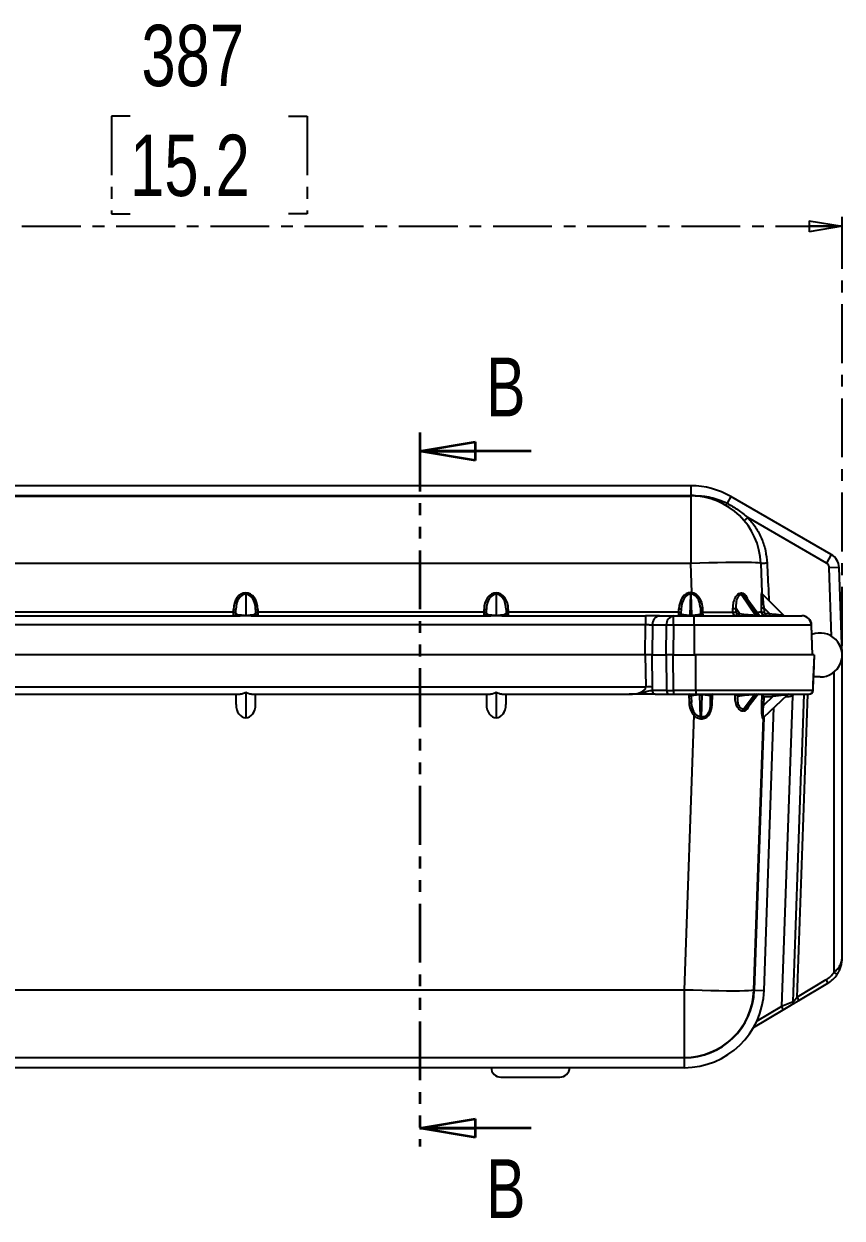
# Model space of a CAD drawing. Header units: millimetres. Extents: x 12 to 854, y 4 to 555.
# Drawn here: x 427.2 to 515.5, y 217.6 to 346.4 of the extents above; entities that cross this region are included whole.
import ezdxf

# ---------------------------------------------------------------- set-up
doc = ezdxf.new("R2010")
doc.units = ezdxf.units.MM
doc.linetypes.add('CENTER', pattern=[10.16, 6.35, -1.27, 1.27, -1.27])
doc.linetypes.add('PHANTOM', pattern=[12.7, 6.35, -1.27, 1.27, -1.27, 1.27, -1.27])
doc.layers.add('DEFAULT_1', color=7, linetype='CENTER')
doc.styles.add('SLDTEXTSTYLE2', font='TXT', dxfattribs={"width": 0.75})
doc.dimstyles.new('SLDDIMSTYLE0', dxfattribs={"dimtxt": 6.614583, "dimasz": 3.556, "dimexe": 0, "dimexo": 0.0625, "dimgap": 1.653646, "dimtad": 1, "dimdec": 0, "dimlfac": 3, "dimrnd": 1e-09, "dimzin": 12, "dimdsep": 46, "dimtxsty": 'SLDTEXTSTYLE2', "dimblk1": 'CLOSED', "dimblk2": 'CLOSED', "dimsah": 1, "dimcen": 0.09, "dimadec": 0, "dimazin": 3, "dimtfac": 1, "dimtdec": 0, "dimtofl": 0, "dimtmove": 0, "dimatfit": 3, "dimldrblk": 'CLOSED', "dimfxl": 1, "dimfrac": 2, "dimtolj": 1, "dimtzin": 12, "dimarcsym": 0})

# ---------------------------------------------------------------- blocks, each defined once
blk = doc.blocks.new('_Closed')
at = {"color": 0, "linetype": 'ByBlock', "lineweight": -2}
for p, q in [((-1, 0.166667), (0, 0)), ((-1, 0.166667), (-1, -0.166667)), ((0, 0), (-1, -0.166667)), ((0, 0), (-1, 0))]:
    blk.add_line(p, q, dxfattribs=at)
blk = doc.blocks.new('_D_2')
at = {"layer": 'DEFAULT_1'}
for p, q in [((438.68, 336.44), (436.67, 336.44)), ((436.67, 336.44), (436.67, 325.93)), ((455.78, 336.44), (457.79, 336.44)), ((457.79, 336.44), (457.79, 325.93)), ((436.67, 325.93), (438.68, 325.93)), ((457.79, 325.93), (455.78, 325.93)), ((386.38, 279.35), (386.38, 325.59)), ((386.38, 324.59), (515.47, 324.59)), ((515.47, 279.35), (515.47, 325.59))]:
    blk.add_line(p, q, dxfattribs=at)
at = {"layer": 'DEFAULT_1', "xscale": 3.556, "yscale": 3.556, "rotation": 180}
blk.add_blockref('_Closed', (386.38, 324.59), dxfattribs=at)
at = {"layer": 'DEFAULT_1', "xscale": 3.556, "yscale": 3.556}
blk.add_blockref('_Closed', (515.47, 324.59), dxfattribs=at)
at = {"layer": 'DEFAULT_1', "char_height": 6.615, "attachment_point": 1, "style": 'SLDTEXTSTYLE2'}
for s, insert in [('387', (439.9, 346.31)), ('15.2', (438.68, 334.46))]:
    blk.add_mtext(s, dxfattribs=dict(at, insert=insert))

msp = doc.modelspace()

# ---------------------------------------------------------------- linework, layer by layer
at = {"color": 7, "linetype": 'PHANTOM', "lineweight": 35}
msp.add_line((469.94, 302.33), (469.94, 225.33), dxfattribs=at)
at = {"color": 7, "linetype": 'Continuous', "lineweight": 35}
for p, q in [((481.94, 300.33), (469.94, 300.33)), ((481.94, 227.33), (469.94, 227.33))]:
    msp.add_line(p, q, dxfattribs=at)
at = {"color": 7, "linetype": 'Continuous', "lineweight": 25}
for p, q in [((487.56, 296.59), (414.75, 296.59)), ((488.62, 296.59), (487.56, 296.59)), ((499.16, 296.59), (488.62, 296.59)), ((499.16, 296.59), (499.16, 295.53)), ((499.16, 295.53), (403.15, 295.53)), ((403.15, 295.49), (499.16, 295.49)), ((499.16, 295.49), (499.16, 288.22)), ((503.48, 295.43), (503.06, 294.71)), ((514.3, 289.19), (503.48, 295.43)), ((513.77, 288.27), (505.29, 293.16)), ((514.3, 289.19), (513.77, 288.27)), ((499.16, 288.22), (403.15, 288.22)), ((499.27, 285.08), (499.16, 288.22)), ((506.69, 288.22), (506.8, 285.08)), ((515.14, 287.78), (514.08, 287.74)), ((514.34, 280.36), (514.08, 287.74)), ((515.47, 278.43), (515.14, 287.78)), ((451.15, 285.07), (451.15, 284.9)), ((451.15, 284.9), (451.15, 282.62)), ((478.16, 285.07), (478.16, 284.9)), ((478.16, 284.9), (478.16, 282.62)), ((499.13, 284.92), (499.05, 282.65)), ((499.13, 284.92), (499.13, 285.09)), ((499.13, 285.09), (499.18, 285.09)), ((499.18, 284.92), (499.13, 284.92)), ((499.18, 284.92), (499.18, 285.09)), ((499.26, 282.65), (499.18, 284.92)), ((504.63, 284.87), (506.14, 282.65)), ((506.29, 282.65), (504.67, 284.87)), ((506.87, 284.92), (509.14, 282.65)), ((500.19, 283.42), (500.21, 282.82)), ((500.4, 283.42), (500.42, 282.99)), ((504.4, 282.82), (504.03, 283.37)), ((506.48, 282.68), (505.08, 284.6)), ((506.79, 282.99), (506.78, 283.42)), ((507.03, 283.42), (507.05, 282.99)), ((507.62, 282.82), (507.03, 283.42)), ((424.77, 282.58), (450.53, 282.58)), ((425.46, 282.99), (449.84, 282.99)), ((449.84, 282.99), (449.84, 283.24)), ((449.84, 282.58), (449.84, 282.99)), ((450.1, 282.83), (450.1, 283.25)), ((451.15, 282.62), (451.15, 282.56)), ((451.78, 282.58), (477.54, 282.58)), ((452.21, 283.25), (452.21, 282.83)), ((452.47, 283.24), (452.47, 282.99)), ((452.47, 282.99), (452.47, 282.58)), ((452.47, 282.99), (476.85, 282.99)), ((476.85, 282.99), (476.85, 283.24)), ((476.85, 282.58), (476.85, 282.99)), ((477.1, 282.83), (477.1, 283.25)), ((478.16, 282.62), (478.16, 282.56)), ((478.79, 282.58), (494.28, 282.58)), ((479.22, 283.25), (479.22, 282.83)), ((479.47, 283.24), (479.47, 282.99)), ((479.47, 282.99), (479.47, 282.58)), ((479.47, 282.99), (497.86, 282.99)), ((495.78, 282.58), (497.27, 282.58)), ((497.27, 282.58), (499.5, 282.58)), ((497.27, 281.56), (497.27, 282.58)), ((497.85, 282.58), (497.86, 282.99)), ((497.86, 282.99), (497.87, 283.33)), ((498.11, 282.82), (498.13, 283.33)), ((499.05, 282.65), (499.05, 282.58)), ((499.05, 282.65), (499.26, 282.65)), ((499.26, 282.58), (499.26, 282.65)), ((499.5, 281.56), (499.5, 282.58)), ((504.15, 282.82), (504.4, 282.82)), ((506.14, 282.65), (506.29, 282.65)), ((507.22, 282.82), (507.22, 282.58)), ((507.22, 282.82), (507.62, 282.82)), ((507.62, 282.82), (507.62, 282.58)), ((509.1, 282.66), (509.14, 282.65)), ((494.28, 281.6), (408.03, 281.6)), ((494.23, 278.35), (494.28, 281.6)), ((495.03, 281.56), (494.98, 278.35)), ((496.52, 281.56), (495.03, 281.56)), ((496.48, 278.35), (496.52, 281.56)), ((497.27, 281.56), (497.23, 278.35)), ((499.5, 281.56), (497.27, 281.56)), ((499.5, 281.56), (499.5, 278.35)), ((512.29, 278.35), (512.17, 281.56)), ((494.24, 278.35), (407.9, 278.35)), ((494.24, 278.35), (494.29, 274.89)), ((494.98, 278.35), (494.24, 278.35)), ((495.03, 274.89), (494.98, 278.35)), ((494.98, 278.35), (496.48, 278.35)), ((496.48, 278.35), (496.54, 274.52)), ((497.23, 278.35), (496.48, 278.35)), ((497.28, 274.52), (497.23, 278.35)), ((497.23, 278.35), (499.68, 278.35)), ((499.68, 274.52), (499.68, 278.35)), ((515.47, 245.67), (515.47, 278.35)), ((513.1, 275.98), (512.39, 275.98)), ((514.59, 276.5), (514.59, 244.12)), ((494.29, 274.89), (407.83, 274.89)), ((496.54, 274.52), (495, 274.52)), ((499.68, 274.52), (497.28, 274.52)), ((497.28, 274.52), (497.28, 274.11)), ((424.75, 274.11), (450.55, 274.11)), ((450.1, 274.11), (450.1, 273)), ((451.16, 274.3), (451.16, 271.57)), ((451.76, 274.11), (477.56, 274.11)), ((452.21, 273), (452.21, 274.11)), ((477.11, 274.11), (477.11, 273)), ((478.16, 274.3), (478.16, 271.57)), ((478.77, 274.11), (492.51, 274.11)), ((479.22, 273), (479.22, 274.11)), ((495.3, 274.11), (496.84, 274.11)), ((496.84, 274.11), (497.28, 274.11)), ((497.28, 274.11), (499.68, 274.11)), ((498.93, 274.11), (498.96, 273.21)), ((499.19, 273.87), (499.21, 273.21)), ((500.13, 274.11), (500.13, 274.04)), ((500.13, 274.04), (500.34, 274.04)), ((500.21, 271.66), (500.13, 274.04)), ((500.34, 274.04), (500.26, 271.65)), ((500.34, 274.11), (500.34, 274.04)), ((501.26, 272.95), (501.29, 273.87)), ((501.44, 272.95), (501.48, 274.11)), ((504.82, 272.51), (505.98, 274.05)), ((506.14, 274.05), (504.89, 272.51)), ((505.29, 272.74), (506.32, 274.02)), ((505.98, 274.05), (506.14, 274.05)), ((506.81, 274.11), (506.77, 272.95)), ((507.01, 271.65), (509.58, 274.04)), ((507.01, 272.95), (507.05, 273.87)), ((508, 273.87), (507.01, 272.95)), ((507.05, 273.87), (508, 273.87)), ((508, 273.87), (508, 274.11)), ((510.1, 273.95), (508.93, 240.45)), ((499.46, 271.88), (498.42, 242.22)), ((507.05, 242.18), (508.12, 272.68)), ((505.95, 242.22), (506.98, 271.61)), ((498.42, 242.22), (403.89, 242.22)), ((498.42, 242.22), (498.42, 234.95)), ((505.99, 242.22), (507.05, 242.18)), ((513.73, 243.31), (510.61, 241.45)), ((510.8, 241.09), (513.92, 242.95)), ((510.2, 240.96), (508.93, 240.45)), ((505.9, 238.17), (509.12, 240.09)), ((509.12, 240.09), (510, 240.61)), ((403.89, 234.95), (498.42, 234.95)), ((498.42, 234.9), (403.89, 234.9)), ((498.42, 234.9), (498.42, 233.85)), ((403.89, 233.85), (498.42, 233.85)), ((478.67, 232.83), (485.02, 232.83))]:
    msp.add_line(p, q, dxfattribs=at)
at = {"color": 8, "linetype": 'Continuous', "lineweight": 25}
for p, q in [((512.32, 274.52), (512.31, 274.52)), ((510.1, 273.95), (510.3, 274.11)), ((507.02, 271.66), (505.99, 242.22)), ((508.93, 240.45), (506.26, 238.86))]:
    msp.add_line(p, q, dxfattribs=at)
at = {"color": 7, "linetype": 'Continuous', "lineweight": 25, "flags": 128}
for points in [[(506.69, 288.22), (506.62, 288.25), (506.43, 288.28), (506.11, 288.3), (505.68, 288.31), (505.13, 288.32), (504.48, 288.33), (503.74, 288.32), (502.92, 288.31), (502.04, 288.3), (501.11, 288.28), (500.14, 288.25), (499.16, 288.22)], [(512.27, 278.35), (512.19, 280.46), (512.15, 281.56)], [(512.46, 278.35), (512.38, 276.23), (512.32, 274.86), (512.31, 274.52)], [(512.33, 274.52), (512.36, 275.2), (512.48, 278.35)], [(499.68, 274.52), (499.68, 274.44), (499.68, 274.36), (499.68, 274.29), (499.68, 274.23), (499.68, 274.18), (499.68, 274.14), (499.68, 274.12), (499.68, 274.11)], [(505.95, 242.22), (505.89, 242.19), (505.69, 242.16), (505.38, 242.14), (504.94, 242.12), (504.39, 242.11), (503.74, 242.11), (503, 242.11), (502.18, 242.12), (501.3, 242.14), (500.37, 242.16), (499.4, 242.19), (498.42, 242.22)]]:
    msp.add_lwpolyline(points, dxfattribs=at)
at = {"color": 8, "linetype": 'Continuous', "lineweight": 25, "flags": 128}
msp.add_lwpolyline([(512.17, 281.56), (512.17, 281.56), (512.15, 281.56)], dxfattribs=at)
at = {"color": 7, "linetype": 'Continuous', "lineweight": 25}
for centre, radius, start, end in [((499.16, 287.96), 8.64, 60, 90), ((499.16, 287.96), 7.58, 86.317, 90), ((499.16, 287.96), 7.54, 2, 90), ((513.45, 287.72), 1.69, 2, 60), ((513.45, 287.72), 0.635, 2, 60), ((445.36, 290.42), 54.17, 354.1713, 354.3527), ((504.89, 285.04), 0.311, 180.8547, 213.5564), ((504.92, 285.04), 0.31, 181.2102, 214.0112), ((507.05, 285.1), 0.254, 182, 225), ((507.05, 285.09), 0.252, 182.0218, 225.4053), ((500.3, 284.89), 1.48, 265.4762, 273.9045), ((503.82, 287.28), 3.91, 268.2165, 273.0081), ((506.89, 285.88), 2.46, 267.3436, 273.1928), ((449.9, 285.07), 1.83, 268.0109, 275.9867), ((449.9, 284.81), 1.83, 268.0109, 275.9867), ((449.84, 282.83), 0.254, 270, 0), ((450.52, 282.72), 0.146, 275.4431, 337.2196), ((451.79, 282.72), 0.146, 202.7804, 264.5569), ((452.4, 285.07), 1.83, 264.0133, 271.9891), ((452.4, 284.81), 1.83, 264.0133, 271.9891), ((452.47, 282.83), 0.254, 180, 270), ((476.91, 285.07), 1.83, 268.0109, 275.9867), ((476.91, 284.81), 1.83, 268.0109, 275.9867), ((476.85, 282.83), 0.254, 270, 0), ((477.53, 282.72), 0.146, 275.4431, 337.2196), ((478.8, 282.72), 0.146, 202.7804, 264.5569), ((479.41, 285.07), 1.83, 264.0133, 271.9891), ((479.41, 284.81), 1.83, 264.0133, 271.9891), ((479.47, 282.83), 0.254, 180, 270), ((497.45, 281.66), 0.932, 101.0281, 186.5465), ((497.85, 282.83), 0.254, 270, 358), ((497.99, 284.81), 1.83, 266.0129, 273.9871), ((498, 285.16), 1.83, 266.0129, 273.9871), ((500.32, 284.46), 1.48, 265.4762, 273.9045), ((500.46, 282.83), 0.254, 182, 270), ((503.83, 286.89), 3.91, 268.2215, 273.0032), ((503.92, 282.8), 0.224, 281.0281, 6.5465), ((504.18, 282.8), 0.224, 281.0281, 6.5465), ((506.27, 282.74), 0.159, 212.0747, 267.2029), ((506.42, 282.74), 0.159, 212.0747, 267.2029), ((506.69, 282.83), 0.254, 211.1217, 270), ((506.91, 285.44), 2.46, 267.3436, 273.1928), ((509.28, 282.82), 0.238, 222.3804, 269.7466), ((509.32, 282.83), 0.254, 225, 244.7809), ((511.12, 281.52), 1.06, 2.178, 90), ((511.1, 281.53), 1.05, 1.3711, 89.4143), ((496.9, 258.83), 22.73, 89.0572, 90.9428), ((513.1, 278.35), 2.37, 270, 112.1298), ((494.66, 252.17), 22.73, 89.0572, 90.9428), ((495.37, 274.48), 0.373, 173.4535, 258.9719), ((496.91, 274.48), 0.373, 173.4535, 258.9719), ((511.89, 274.53), 0.419, 270.592, 358.6355), ((511.91, 274.54), 0.423, 269.9922, 357.4079), ((498.93, 273.86), 0.254, 2, 90), ((499.08, 271.39), 1.83, 86.0129, 93.9871), ((501.54, 273.86), 0.254, 90, 178), ((506.11, 273.96), 0.155, 92.3856, 144.8228), ((506.26, 273.96), 0.155, 92.3856, 144.8228), ((506.52, 273.86), 0.254, 90, 145.7536), ((509.75, 273.86), 0.254, 90, 133), ((503.55, 267.53), 5.97, 131.2454, 133.2548), ((501.36, 271.75), 1.21, 86.1472, 95.0625), ((505.07, 272.33), 0.305, 144.2365, 179.4795), ((505.14, 272.32), 0.305, 143.4189, 178.8598), ((506.87, 269.94), 3.01, 87.2042, 91.8669), ((501.98, 271.31), 1.8, 169.0525, 174.7162), ((501.93, 271.31), 1.7, 168.4023, 174.4007), ((507.18, 271.47), 0.25, 133.0561, 178.5008), ((507.19, 271.47), 0.25, 133.0497, 178.4341), ((512.32, 245.67), 2.75, 300.8012, 325.5932), ((512.29, 245.67), 3.18, 300.8012, 325.5932), ((512.76, 241.28), 3.38, 50.3858, 57.26), ((498.42, 242.48), 7.54, 270, 358), ((498.42, 242.48), 7.58, 270, 358), ((498.42, 242.48), 8.64, 270, 358), ((511.82, 242.06), 2.29, 22.98, 33.333), ((509.79, 240.96), 0.407, 301.1423, 0.1368), ((508.7, 240.2), 2.29, 22.98, 33.333), ((506.98, 239.17), 2.33, 23.1393, 33.2786), ((478.67, 233.89), 1.06, 182.2924, 270), ((485.02, 233.89), 1.06, 270, 357.7076)]:
    msp.add_arc(centre, radius, start, end, dxfattribs=at)
at = {"color": 8, "linetype": 'Continuous', "lineweight": 25}
for centre, radius, start, end in [((509.66, 274.92), 1.06, 256.2631, 294.1996), ((513.72, 275.59), 3.98, 201.7717, 204.2978)]:
    msp.add_arc(centre, radius, start, end, dxfattribs=at)
at = {"color": 7, "linetype": 'Continuous', "lineweight": 25}
for centre, major_axis, ratio, start_param, end_param in [((451.15, 283.24), (0, 1.83), 0.715942, 0, 1.570796), ((451.15, 283.25), (0, 1.65), 0.643288, 0, 1.570796), ((451.15, 283.24), (0, 1.83), 0.715942, 4.712389, 6.283185), ((451.15, 283.25), (0, 1.65), 0.643288, 4.712389, 6.283185), ((478.16, 283.24), (0, 1.83), 0.715942, 0, 1.570796), ((478.16, 283.25), (0, 1.65), 0.643288, 0, 1.570796), ((478.16, 283.24), (0, 1.83), 0.715942, 4.712389, 6.283185), ((478.16, 283.25), (0, 1.65), 0.643288, 4.712389, 6.283185), ((499.1, 283.29), (0.06, 1.8), 0.682205, 0.023068, 1.569184), ((499.1, 283.3), (0.06, 1.62), 0.601027, 0.023181, 1.569297), ((499.22, 283.29), (-0.06, 1.8), 0.682205, 6.192544, 6.260118), ((499.22, 283.3), (-0.06, 1.62), 0.601027, 6.19243, 6.260004), ((498.97, 293.25), (-7.11, 7.71), 0.397652, 2.786585, 2.79381), ((498.85, 293.07), (-7.39, 7.66), 0.398934, 2.770228, 2.777453), ((507.11, 283.3), (-0.24, 1.62), 0.002277, 6.212533, 6.280107), ((498.03, 320.16), (-2.46, 223.06), 0.023915, 4.544651, 4.546404), ((498.21, 320.16), (-2.28, 223.06), 0.02472, 4.544718, 4.546471), ((451.15, 282.83), (1.06, 0), 0.177468, 3.141593, 4.217523), ((451.15, 282.83), (1.06, 0), 0.177468, 5.207255, 6.283185), ((478.16, 282.83), (1.06, 0), 0.177468, 3.141593, 4.217523), ((478.16, 282.83), (1.06, 0), 0.177468, 5.207255, 6.283185), ((499.08, 282.83), (0.975, 0.01), 0.184037, 3.133205, 4.679321), ((499.23, 282.83), (0.975, -0.01), 0.184037, 4.745457, 6.291573), ((499.33, 283), (7.54, -0.01), 0.001957, 4.857274, 5.33105), ((505.06, 282.83), (1.28, -0.15), 0.077195, 4.180138, 5.726254), ((507.58, 282.83), (1.56, -0.18), 0.002487, 4.740204, 6.073462), ((492.42, 274.92), (1.86, -0.05), 0.430528, 4.772979, 6.308868), ((493.17, 274.95), (1.37, -1.33), 0.951819, 0.563294, 0.762835), ((497.29, 274.54), (1.06, 0.01), 0.013957, 3.927112, 4.712005), ((500.18, 273.25), (-0.06, 1.73), 0.707336, 1.57246, 2.461148), ((500.16, 273.86), (0.975, -0.01), 0.190351, 1.60502, 3.150289), ((500.18, 273.24), (-0.05, 1.55), 0.628209, 1.572334, 2.461022), ((500.31, 273.86), (0.975, 0.01), 0.190351, 6.274489, 7.819758), ((504.83, 273.86), (1.34, 0.16), 0.073517, 0.528833, 2.048525), ((507.05, 273.86), (-0.245, 0.254), 0.017444, 4.730451, 6.038591), ((507.95, 273.86), (1.63, 0.19), 0.002196, 6.280216, 7.825486), ((451.16, 273), (0, 1.43), 0.739948, 1.570796, 3.141593), ((451.16, 273), (0, 1.43), 0.739948, 3.141593, 4.712389), ((478.16, 273), (0, 1.43), 0.739948, 1.570796, 3.141593), ((478.16, 273), (0, 1.43), 0.739948, 3.141593, 4.712389), ((499.21, 264.92), (7.23, 6.82), 0.399579, 0.39367, 0.407316), ((499.08, 265.11), (7.51, 6.76), 0.398934, 0.410214, 0.423861), ((499.17, 263.99), (5.65, 5.19), 0.963336, 0.704746, 0.71072), ((499.17, 264.18), (7.3, 2.88), 0.950166, 1.072749, 1.078723), ((499.17, 263.99), (7.8, 7.52), 0.000568, 0.098482, 0.104456)]:
    msp.add_ellipse(centre, major_axis=major_axis, ratio=ratio, start_param=start_param, end_param=end_param, dxfattribs=at)
at = {"color": 8, "linetype": 'Continuous', "lineweight": 25}
for centre, major_axis, ratio, start_param, end_param in [((499.33, 283), (7.54, -0.01), 0.001957, 5.878806, 6.139663), ((505.17, 282.83), (1.32, -0.16), 0.067704, 5.738623, 6.335166), ((504.94, 273.86), (1.38, 0.17), 0.064882, 6.22902, 6.800266), ((517.89, 499.24), (33.9, 972.86), 0.00139, 4.443734, 4.478911), ((517.87, 499.24), (33.88, 972.86), 0.001824, 4.444273, 4.478928)]:
    msp.add_ellipse(centre, major_axis=major_axis, ratio=ratio, start_param=start_param, end_param=end_param, dxfattribs=at)
at = {"color": 7, "linetype": 'Continuous', "lineweight": 25}
for points, knots in [([(499.64, 295.52), (499.92, 295.51), (500.48, 295.51), (501.33, 295.36), (502.21, 295.11), (502.77, 294.85), (503.06, 294.71)], [0, 0, 0, 0, 0.230192, 0.47358, 0.730185, 1, 1, 1, 1]), ([(499.64, 295.52), (499.64, 295.51), (499.64, 295.5), (499.64, 295.49), (499.64, 295.49), (499.64, 295.48), (499.64, 295.48), (499.64, 295.48), (499.64, 295.48)], [0, 0, 0, 0, 0.239467, 0.368371, 0.500008, 0.631644, 0.760545, 1, 1, 1, 1]), ([(503.06, 294.71), (503.04, 294.68), (503, 294.62), (502.96, 294.54), (502.93, 294.49), (502.93, 294.48), (502.93, 294.48)], [0, 0, 0, 0, 0.242629, 0.5, 0.757371, 1, 1, 1, 1]), ([(503.06, 294.71), (503.45, 294.49), (504.25, 294.04), (504.94, 293.45), (505.29, 293.16)], [0, 0, 0, 0, 0.499715, 1, 1, 1, 1]), ([(505.29, 293.16), (505.25, 293.12), (505.17, 293.06), (505.08, 292.98), (505.02, 292.93), (504.97, 292.88), (504.92, 292.84), (504.91, 292.84), (504.9, 292.83)], [0, 0, 0, 0, 0.239454, 0.368357, 0.499996, 0.631636, 0.760541, 1, 1, 1, 1]), ([(505.29, 293.16), (505.59, 292.82), (506.18, 292.13), (506.81, 290.92), (507.25, 289.61), (507.33, 288.7), (507.37, 288.24)], [0, 0, 0, 0, 0.247968, 0.497642, 0.74851, 1, 1, 1, 1]), ([(507.37, 288.24), (507.28, 288.24), (507.15, 288.23), (506.99, 288.23), (506.88, 288.23), (506.8, 288.22), (506.71, 288.22), (506.7, 288.22), (506.69, 288.22)], [0, 0, 0, 0, 0.239457, 0.368361, 0.5, 0.631639, 0.760543, 1, 1, 1, 1]), ([(500.19, 283.42), (500.16, 283.66), (500.12, 284.05), (499.88, 284.51), (499.63, 284.78), (499.41, 284.89), (499.28, 284.91), (499.25, 284.91)], [0, 0, 0, 0, 0.380409, 0.620303, 0.80375, 0.949748, 1, 1, 1, 1]), ([(499.27, 285.08), (499.31, 285.08), (499.45, 285.06), (499.72, 284.94), (500.03, 284.64), (500.32, 284.13), (500.37, 283.69), (500.4, 283.42)], [0, 0, 0, 0, 0.053366, 0.206479, 0.393722, 0.631681, 1, 1, 1, 1]), ([(503.7, 283.37), (503.71, 283.55), (503.72, 283.93), (503.88, 284.44), (504.1, 284.8), (504.34, 285), (504.5, 285.02), (504.58, 285.04)], [0, 0, 0, 0, 0.241031, 0.510846, 0.708401, 0.854443, 1, 1, 1, 1]), ([(504.63, 284.87), (504.56, 284.86), (504.43, 284.84), (504.25, 284.65), (504.09, 284.33), (504.01, 283.88), (504.02, 283.53), (504.03, 283.37)], [0, 0, 0, 0, 0.137309, 0.278045, 0.474022, 0.749508, 1, 1, 1, 1]), ([(506.78, 283.42), (506.78, 283.52), (506.77, 283.85), (506.77, 284.34), (506.78, 284.76), (506.8, 285.01), (506.8, 285.06), (506.8, 285.08)], [0, 0, 0, 0, 0.146337, 0.455452, 0.681076, 0.840877, 1, 1, 1, 1]), ([(506.87, 284.91), (506.88, 284.89), (506.88, 284.84), (506.89, 284.62), (506.93, 284.24), (506.97, 283.81), (507.02, 283.51), (507.03, 283.42)], [0, 0, 0, 0, 0.150706, 0.305778, 0.531082, 0.848072, 1, 1, 1, 1]), ([(451.15, 282.56), (451.13, 282.56), (451.02, 282.56), (450.8, 282.57), (450.63, 282.58), (450.53, 282.58)], [0, 0, 0, 0, 0.117327, 0.502598, 1, 1, 1, 1]), ([(450.65, 282.67), (450.73, 282.66), (450.86, 282.64), (451.04, 282.62), (451.13, 282.62), (451.15, 282.62)], [0, 0, 0, 0, 0.516698, 0.889631, 1, 1, 1, 1]), ([(451.15, 282.62), (451.21, 282.62), (451.29, 282.62), (451.46, 282.64), (451.56, 282.66), (451.66, 282.67)], [0, 0, 0, 0, 0.319654, 0.375109, 1, 1, 1, 1]), ([(451.78, 282.58), (451.77, 282.58), (451.65, 282.58), (451.45, 282.56), (451.24, 282.56), (451.15, 282.56)], [0, 0, 0, 0, 0.051934, 0.60706, 1, 1, 1, 1]), ([(478.16, 282.56), (478.14, 282.56), (478.02, 282.56), (477.81, 282.57), (477.63, 282.58), (477.54, 282.58)], [0, 0, 0, 0, 0.117327, 0.502598, 1, 1, 1, 1]), ([(477.66, 282.67), (477.74, 282.66), (477.87, 282.64), (478.05, 282.62), (478.14, 282.62), (478.16, 282.62)], [0, 0, 0, 0, 0.5166981, 0.8896308, 1, 1, 1, 1]), ([(478.16, 282.62), (478.22, 282.62), (478.29, 282.62), (478.47, 282.64), (478.57, 282.66), (478.66, 282.67)], [0, 0, 0, 0, 0.319654, 0.375109, 1, 1, 1, 1]), ([(478.79, 282.58), (478.78, 282.58), (478.66, 282.58), (478.46, 282.56), (478.25, 282.56), (478.16, 282.56)], [0, 0, 0, 0, 0.051934, 0.60706, 1, 1, 1, 1]), ([(494.28, 282.58), (494.28, 282.58), (494.28, 282.56), (494.28, 282.46), (494.28, 282.39), (494.28, 282.2), (494.28, 282.08), (494.28, 281.84), (494.28, 281.72), (494.28, 281.6)], [0, 0, 0, 0, 0.25, 0.25, 0.5, 0.5, 0.75, 0.75, 1, 1, 1, 1]), ([(495.78, 282.58), (495.57, 282.58), (495.34, 282.58), (494.84, 282.58), (494.57, 282.58), (494.28, 282.58)], [0, 0, 0, 0, 0.5, 0.5, 1, 1, 1, 1]), ([(495.03, 281.56), (495.03, 281.68), (495.05, 281.81), (495.13, 282.06), (495.19, 282.18), (495.33, 282.38), (495.42, 282.46), (495.6, 282.56), (495.69, 282.58), (495.78, 282.58)], [0, 0, 0, 0, 0.25, 0.25, 0.5, 0.5, 0.75, 0.75, 1, 1, 1, 1]), ([(499.5, 282.58), (500.2, 282.58), (501.6, 282.58), (503.6, 282.58), (505.45, 282.58), (507.1, 282.58), (508.53, 282.58), (509.71, 282.58), (510.61, 282.58), (510.95, 282.58), (511.12, 282.58)], [0, 0, 0, 0, 0.129655, 0.259313, 0.382807, 0.506304, 0.629775, 0.753245, 0.876621, 1, 1, 1, 1]), ([(500.42, 282.99), (500.42, 282.94), (500.42, 282.85), (500.43, 282.72), (500.44, 282.63), (500.45, 282.59), (500.46, 282.58), (500.46, 282.58)], [0, 0, 0, 0, 0.217867, 0.435546, 0.653169, 0.87201, 1, 1, 1, 1]), ([(503.97, 282.58), (503.94, 282.58), (503.88, 282.59), (503.8, 282.67), (503.74, 282.78), (503.71, 282.89), (503.71, 282.96), (503.7, 282.98)], [0, 0, 0, 0, 0.223439, 0.447721, 0.670833, 0.891388, 1, 1, 1, 1]), ([(504.03, 282.99), (504.03, 282.98), (504.03, 282.95), (504.04, 282.9), (504.07, 282.86), (504.11, 282.83), (504.13, 282.83), (504.15, 282.82)], [0, 0, 0, 0, 0.108114, 0.327726, 0.550471, 0.775274, 1, 1, 1, 1]), ([(507.22, 282.58), (507.17, 282.58), (507.07, 282.59), (506.94, 282.67), (506.85, 282.78), (506.8, 282.89), (506.8, 282.96), (506.79, 282.99)], [0, 0, 0, 0, 0.221487, 0.4436198, 0.6648386, 0.8841674, 1, 1, 1, 1]), ([(507.05, 282.99), (507.05, 282.98), (507.05, 282.95), (507.07, 282.9), (507.11, 282.86), (507.16, 282.83), (507.2, 282.83), (507.22, 282.82)], [0, 0, 0, 0, 0.115468, 0.334124, 0.555063, 0.777561, 1, 1, 1, 1]), ([(495.03, 281.56), (495.02, 281.56), (494.99, 281.56), (494.94, 281.56), (494.87, 281.57), (494.79, 281.57), (494.69, 281.58), (494.58, 281.59), (494.47, 281.6), (494.37, 281.6), (494.31, 281.6), (494.28, 281.6)], [0, 0, 0, 0, 0.059602, 0.139166, 0.238697, 0.358194, 0.497653, 0.643008, 0.775137, 0.894105, 1, 1, 1, 1]), ([(512.15, 281.56), (511.97, 281.56), (511.6, 281.56), (510.62, 281.56), (509.34, 281.56), (507.78, 281.56), (505.98, 281.56), (504.02, 281.56), (502.23, 281.56), (500.72, 281.56), (499.91, 281.56), (499.5, 281.56)], [0, 0, 0, 0, 0.1233643, 0.2467265, 0.3701801, 0.4936343, 0.6171164, 0.7405964, 0.8612036, 0.9306035, 1, 1, 1, 1]), ([(512.27, 278.35), (512.12, 278.35), (511.8, 278.35), (510.89, 278.35), (509.61, 278.35), (508.11, 278.35), (506.61, 278.35), (505.24, 278.35), (503.81, 278.35), (502.37, 278.35), (500.93, 278.35), (499.97, 278.35), (499.5, 278.35)], [0, 0, 0, 0, 0.109449, 0.223003, 0.356571, 0.491314, 0.580468, 0.668687, 0.755595, 0.838962, 0.920718, 1, 1, 1, 1]), ([(512.46, 278.35), (512.44, 278.35), (512.41, 278.35), (512.36, 278.35), (512.31, 278.35), (512.26, 278.35), (512.2, 278.35), (512.14, 278.35), (512.07, 278.35), (511.9, 278.35), (511.59, 278.35), (511.07, 278.35), (510.47, 278.35), (509.77, 278.35), (509, 278.35), (508.16, 278.35), (507.25, 278.35), (506.28, 278.35), (505.27, 278.35), (504.2, 278.35), (503.1, 278.35), (502.23, 278.35), (501.59, 278.35), (501.21, 278.35), (500.83, 278.35), (500.45, 278.35), (500.07, 278.35), (499.81, 278.35), (499.68, 278.35)], [0, 0, 0, 0, 0.012131, 0.024253, 0.036369, 0.048483, 0.060598, 0.072716, 0.084843, 0.096981, 0.161562, 0.226115, 0.290583, 0.35503, 0.419502, 0.484022, 0.548526, 0.613134, 0.677443, 0.741881, 0.806434, 0.871108, 0.8926, 0.914063, 0.935516, 0.956977, 0.978466, 1, 1, 1, 1]), ([(495, 274.52), (494.92, 274.51), (494.83, 274.49), (494.64, 274.45), (494.54, 274.43), (494.33, 274.37), (494.23, 274.34), (494.02, 274.28), (493.91, 274.26), (493.6, 274.19), (493.38, 274.16), (493.06, 274.13), (492.95, 274.12), (492.73, 274.12), (492.62, 274.11), (492.51, 274.11)], [0, 0, 0, 0, 0.125, 0.125, 0.25, 0.25, 0.375, 0.375, 0.5, 0.5, 0.75, 0.75, 0.875, 0.875, 1, 1, 1, 1]), ([(512.31, 274.52), (512.16, 274.52), (511.95, 274.52), (511.54, 274.52), (511.4, 274.52), (511.07, 274.52), (510.89, 274.52), (510.32, 274.52), (509.88, 274.52), (509.16, 274.52), (508.91, 274.52), (508.39, 274.52), (508.11, 274.52), (507.25, 274.52), (506.65, 274.52), (505.69, 274.52), (505.37, 274.52), (504.7, 274.52), (504.36, 274.52), (503.66, 274.52), (503.31, 274.52), (502.59, 274.52), (502.24, 274.52), (501.15, 274.52), (500.42, 274.52), (499.68, 274.52)], [0, 0, 0, 0, 0.125, 0.125, 0.1875, 0.1875, 0.25, 0.25, 0.375, 0.375, 0.4375, 0.4375, 0.5, 0.5, 0.625, 0.625, 0.6875, 0.6875, 0.75, 0.75, 0.8125, 0.8125, 0.875, 0.875, 1, 1, 1, 1]), ([(451.16, 274.3), (451.16, 274.3), (451.07, 274.25), (450.86, 274.15), (450.66, 274.13), (450.55, 274.12)], [0, 0, 0, 0, 0.004548, 0.430109, 1, 1, 1, 1]), ([(451.76, 274.12), (451.65, 274.13), (451.46, 274.15), (451.25, 274.25), (451.16, 274.3), (451.16, 274.3)], [0, 0, 0, 0, 0.569891, 0.995452, 1, 1, 1, 1]), ([(478.16, 274.3), (478.16, 274.3), (478.08, 274.25), (477.86, 274.15), (477.67, 274.13), (477.56, 274.12)], [0, 0, 0, 0, 0.004549, 0.43011, 1, 1, 1, 1]), ([(478.77, 274.12), (478.66, 274.13), (478.47, 274.15), (478.25, 274.25), (478.17, 274.3), (478.16, 274.3)], [0, 0, 0, 0, 0.56989, 0.995451, 1, 1, 1, 1]), ([(495.3, 274.11), (495.21, 274.11), (495.12, 274.11), (494.91, 274.11), (494.8, 274.11), (494.46, 274.11), (494.22, 274.11), (493.73, 274.11), (493.49, 274.11), (493.12, 274.11), (493, 274.11), (492.76, 274.11), (492.64, 274.11), (492.51, 274.11)], [0, 0, 0, 0, 0.125, 0.125, 0.25, 0.25, 0.5, 0.5, 0.75, 0.75, 0.875, 0.875, 1, 1, 1, 1]), ([(499.68, 274.11), (500.4, 274.11), (501.1, 274.11), (502.49, 274.11), (503.18, 274.11), (504.02, 274.11), (504.19, 274.11), (504.52, 274.11), (504.68, 274.11), (505.17, 274.11), (505.48, 274.11), (506.41, 274.11), (506.99, 274.11), (507.83, 274.11), (508.09, 274.11), (508.6, 274.11), (508.85, 274.11), (509.54, 274.11), (509.96, 274.11), (510.52, 274.11), (510.69, 274.11), (511.01, 274.11), (511.15, 274.11), (511.54, 274.11), (511.75, 274.11), (511.9, 274.11)], [0, 0, 0, 0, 0.125, 0.125, 0.25, 0.25, 0.28125, 0.28125, 0.3125, 0.3125, 0.375, 0.375, 0.5, 0.5, 0.5625, 0.5625, 0.625, 0.625, 0.75, 0.75, 0.8125, 0.8125, 0.875, 0.875, 1, 1, 1, 1]), ([(503.89, 274.11), (503.88, 273.91), (503.88, 273.71), (503.92, 273.42), (503.94, 273.32), (503.99, 273.13), (504.02, 273.04), (504.09, 272.87), (504.14, 272.79), (504.21, 272.67), (504.24, 272.64), (504.29, 272.57), (504.32, 272.54), (504.38, 272.48), (504.41, 272.46), (504.48, 272.41), (504.51, 272.39), (504.62, 272.35), (504.69, 272.33), (504.76, 272.33)], [0, 0, 0, 0, 0.25, 0.25, 0.375, 0.375, 0.5, 0.5, 0.625, 0.625, 0.6875, 0.6875, 0.75, 0.75, 0.8125, 0.8125, 0.875, 0.875, 1, 1, 1, 1]), ([(503.89, 274.11), (503.92, 274.11), (503.95, 274.09), (504.01, 274.06), (504.04, 274.04), (504.1, 274), (504.12, 273.97), (504.17, 273.92), (504.19, 273.9), (504.21, 273.87)], [0, 0, 0, 0, 0.25, 0.25, 0.5, 0.5, 0.75, 0.75, 1, 1, 1, 1]), ([(504.82, 272.51), (504.76, 272.51), (504.71, 272.52), (504.63, 272.55), (504.61, 272.57), (504.56, 272.61), (504.54, 272.63), (504.47, 272.69), (504.43, 272.74), (504.36, 272.86), (504.33, 272.92), (504.26, 273.12), (504.23, 273.27), (504.2, 273.57), (504.2, 273.72), (504.21, 273.87)], [0, 0, 0, 0, 0.125, 0.125, 0.1875, 0.1875, 0.25, 0.25, 0.375, 0.375, 0.5, 0.5, 0.75, 0.75, 1, 1, 1, 1]), ([(499.46, 271.88), (499.51, 271.82), (499.56, 271.77), (499.67, 271.68), (499.73, 271.64), (499.85, 271.57), (499.92, 271.55), (500.05, 271.5), (500.12, 271.49), (500.19, 271.48)], [0, 0, 0, 0, 0.25, 0.25, 0.5, 0.5, 0.75, 0.75, 1, 1, 1, 1]), ([(500.21, 271.66), (500.15, 271.66), (500.1, 271.68), (499.99, 271.72), (499.93, 271.75), (499.78, 271.84), (499.69, 271.92), (499.61, 272.02)], [0, 0, 0, 0, 0.25, 0.25, 0.5, 0.5, 1, 1, 1, 1]), ([(500.23, 271.48), (500.32, 271.47), (500.41, 271.47), (500.59, 271.51), (500.67, 271.54), (500.83, 271.62), (500.9, 271.67), (501.03, 271.79), (501.09, 271.86), (501.19, 272.01), (501.24, 272.09), (501.31, 272.25), (501.34, 272.34), (501.41, 272.6), (501.44, 272.77), (501.44, 272.95)], [0, 0, 0, 0, 0.125, 0.125, 0.25, 0.25, 0.375, 0.375, 0.5, 0.5, 0.625, 0.625, 0.75, 0.75, 1, 1, 1, 1]), ([(501.26, 272.95), (501.25, 272.8), (501.23, 272.65), (501.18, 272.43), (501.15, 272.35), (501.1, 272.21), (501.06, 272.14), (500.98, 272.01), (500.93, 271.95), (500.83, 271.84), (500.77, 271.79), (500.64, 271.71), (500.56, 271.68), (500.41, 271.65), (500.34, 271.64), (500.26, 271.65)], [0, 0, 0, 0, 0.25, 0.25, 0.375, 0.375, 0.5, 0.5, 0.625, 0.625, 0.75, 0.75, 0.875, 0.875, 1, 1, 1, 1]), ([(506.77, 272.95), (506.76, 272.77), (506.76, 272.6), (506.77, 272.34), (506.77, 272.25), (506.78, 272.09), (506.79, 272.01), (506.81, 271.86), (506.82, 271.79), (506.84, 271.67), (506.85, 271.62), (506.87, 271.56), (506.88, 271.54), (506.89, 271.51), (506.89, 271.5), (506.91, 271.47), (506.92, 271.47), (506.93, 271.48)], [0, 0, 0, 0, 0.25, 0.25, 0.375, 0.375, 0.5, 0.5, 0.625, 0.625, 0.75, 0.75, 0.8125, 0.8125, 0.875, 0.875, 1, 1, 1, 1]), ([(507.01, 271.65), (507, 271.64), (506.99, 271.65), (506.98, 271.67), (506.97, 271.68), (506.97, 271.71), (506.96, 271.73), (506.95, 271.77), (506.95, 271.79), (506.95, 271.84), (506.94, 271.86), (506.94, 271.95), (506.94, 272.01), (506.94, 272.14), (506.94, 272.21), (506.95, 272.35), (506.95, 272.43), (506.97, 272.65), (506.99, 272.8), (507.01, 272.95)], [0, 0, 0, 0, 0.125, 0.125, 0.1875, 0.1875, 0.25, 0.25, 0.3125, 0.3125, 0.375, 0.375, 0.5, 0.5, 0.625, 0.625, 0.75, 0.75, 1, 1, 1, 1]), ([(506.97, 271.58), (506.96, 271.58), (506.96, 271.58), (506.97, 271.6), (506.99, 271.64), (507.02, 271.66), (507.03, 271.66)], [0, 0, 0, 0, 0.20413, 0.513193, 0.813028, 1, 1, 1, 1]), ([(514.59, 244.12), (514.66, 244.18), (514.72, 244.23), (514.85, 244.35), (514.91, 244.41), (515.02, 244.53), (515.07, 244.6), (515.16, 244.73), (515.2, 244.79), (515.28, 244.92), (515.31, 244.99), (515.37, 245.12), (515.39, 245.19), (515.43, 245.33), (515.44, 245.4), (515.46, 245.54), (515.47, 245.61), (515.47, 245.67)], [0, 0, 0, 0, 0.125, 0.125, 0.25, 0.25, 0.375, 0.375, 0.5, 0.5, 0.625, 0.625, 0.75, 0.75, 0.875, 0.875, 1, 1, 1, 1]), ([(514.91, 243.88), (515.01, 244.02), (515.09, 244.16), (515.19, 244.38), (515.23, 244.45), (515.28, 244.6), (515.31, 244.68), (515.38, 244.9), (515.41, 245.06), (515.46, 245.36), (515.47, 245.52), (515.47, 245.67)], [0, 0, 0, 0, 0.25, 0.25, 0.375, 0.375, 0.5, 0.5, 0.75, 0.75, 1, 1, 1, 1]), ([(510, 240.61), (510.01, 240.62), (510.03, 240.63), (510.07, 240.65), (510.09, 240.66), (510.14, 240.7), (510.17, 240.71), (510.24, 240.75), (510.27, 240.77), (510.34, 240.82), (510.38, 240.84), (510.46, 240.89), (510.5, 240.91), (510.63, 240.98), (510.71, 241.04), (510.8, 241.09)], [0, 0, 0, 0, 0.125, 0.125, 0.25, 0.25, 0.375, 0.375, 0.5, 0.5, 0.625, 0.625, 0.75, 0.75, 1, 1, 1, 1]), ([(510.61, 241.45), (510.57, 241.4), (510.53, 241.36), (510.45, 241.26), (510.41, 241.21), (510.33, 241.12), (510.3, 241.08), (510.24, 241.01), (510.21, 240.98), (510.2, 240.96)], [0, 0, 0, 0, 0.25, 0.25, 0.5, 0.5, 0.75, 0.75, 1, 1, 1, 1])]:
    msp.add_open_spline(points, degree=3, knots=knots, dxfattribs=at)
at = {"color": 8, "linetype": 'Continuous', "lineweight": 25}
for points, knots in [([(507.37, 288.24), (507.42, 287.19), (507.5, 285.84), (507.56, 284.5), (507.57, 284.22)], [0, 0, 0, 0, 0.788103, 1, 1, 1, 1]), ([(504.61, 285.04), (504.66, 285.03), (504.79, 285.02), (504.99, 284.88), (505.17, 284.65), (505.24, 284.43), (505.27, 284.34)], [0, 0, 0, 0, 0.16449, 0.429443, 0.752051, 1, 1, 1, 1]), ([(505.07, 284.59), (505.04, 284.64), (504.96, 284.76), (504.81, 284.85), (504.71, 284.86), (504.67, 284.87)], [0, 0, 0, 0, 0.3024737, 0.7351986, 1, 1, 1, 1]), ([(504.83, 272.33), (504.87, 272.33), (504.98, 272.34), (505.09, 272.4), (505.25, 272.53), (505.38, 272.69), (505.45, 272.89), (505.48, 272.98)], [0, 0, 0, 0, 0.110924, 0.387631, 0.441581, 0.772639, 1, 1, 1, 1]), ([(505.28, 272.74), (505.25, 272.71), (505.18, 272.6), (505.07, 272.54), (504.96, 272.51), (504.92, 272.51), (504.89, 272.51)], [0, 0, 0, 0, 0.266922, 0.689726, 0.81741, 1, 1, 1, 1]), ([(506.94, 271.48), (506.94, 271.48), (506.95, 271.49), (506.96, 271.52), (506.96, 271.57), (506.97, 271.59)], [0, 0, 0, 0, 0.195149, 0.668623, 1, 1, 1, 1])]:
    msp.add_open_spline(points, degree=3, knots=knots, dxfattribs=at)

# ---------------------------------------------------------------- block references
at = {"color": 7, "linetype": 'Continuous', "lineweight": 35, "xscale": 6, "yscale": 6, "rotation": 180}
for p in [(469.94, 300.33), (469.94, 227.33)]:
    msp.add_blockref('_Closed', p, dxfattribs=at)

# ---------------------------------------------------------------- texts
at = {"color": 7, "linetype": 'Continuous', "char_height": 6.35, "attachment_point": 1, "style": 'SLDTEXTSTYLE2'}
for insert in [(477.07, 310.43), (477.07, 223.97)]:
    msp.add_mtext('B', dxfattribs=dict(at, insert=insert))

# ---------------------------------------------------------------- dimensions: what is measured, and where the dimension line sits
at = {"layer": 'DEFAULT_1'}
dim = msp.add_linear_dim(base=(515.47, 324.59), p1=(386.38, 278.35), p2=(515.47, 278.35), dimstyle='SLDDIMSTYLE0', dxfattribs=at)
dim.commit()
dim.dimension.update_dxf_attribs({"geometry": '_D_2', "text_midpoint": (447.23, 324.59), "dimtype": 160})

doc.saveas('drawing.dxf')
